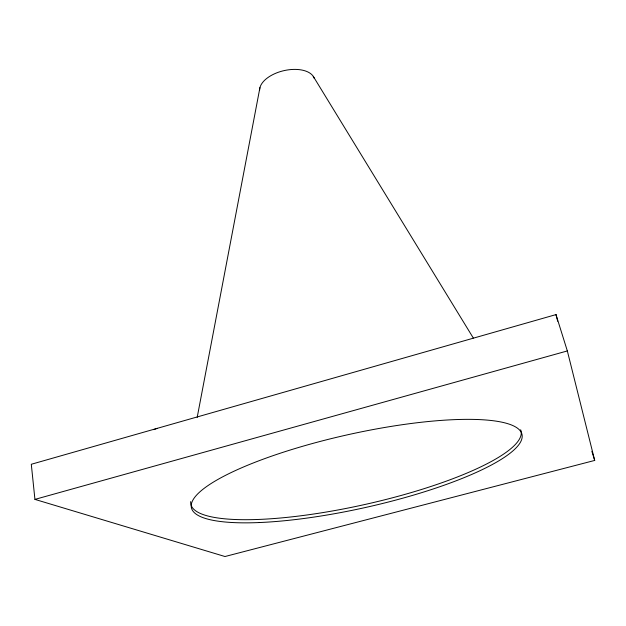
<?xml version="1.0" encoding="UTF-8"?>
<svg xmlns="http://www.w3.org/2000/svg" width="626" height="626" viewBox="0 0 626 626"><rect width="100%" height="100%" fill="white"/><g stroke="black" fill="none" stroke-linecap="round" stroke-linejoin="round"><path stroke-width="0.94" d="M197.19 417.385L259.931 87.64M555.99 314.604L31.3 464.273L34.931 499.392L224.992 556.522L594.7 460.431L567.336 350.936L555.99 314.604L557.688 321.232M34.931 499.392L567.336 350.936M313.243 76.333L473.311 338.024M591.875 451.315L594.7 460.431M259.634 90.136A28.06 15.267 -13.1 0 1 284.689 70.48A28.06 15.267 -13.1 0 1 314.322 78.532M520.644 429.757A169.106 37.857 -12.5 0 1 361.312 505.276A169.106 37.857 -12.5 0 1 190.695 501.606M153.628 429.655A154.317 39.923 -11.1 0 1 157.243 428.348M259.289 522.546A169.317 37.427 -12.5 0 0 521.286 440.501A169.317 37.427 -12.5 0 0 289.564 450.227A169.317 37.427 -12.5 0 0 259.289 522.546"/></g></svg>
